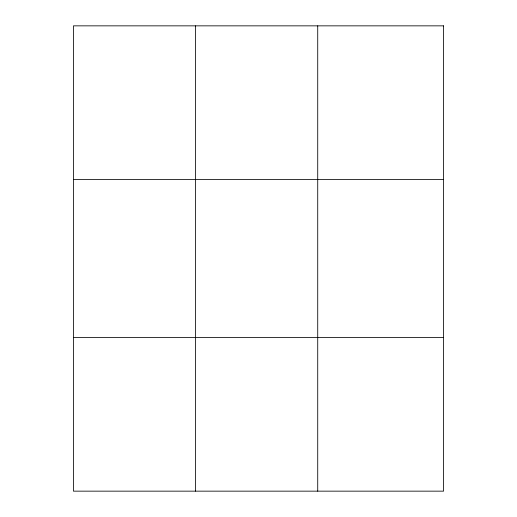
<?xml version="1.0" encoding="UTF-8"?>
<svg xmlns="http://www.w3.org/2000/svg" width="517" height="517" viewBox="0 0 517 517"><rect width="100%" height="100%" fill="white"/><g stroke="black" fill="none" stroke-linecap="round" stroke-linejoin="round"><path stroke-width="0.78" d="M195.575 491.15L195.575 25.85M317.722 491.15L317.722 25.85M73.433 179.399L443.567 179.399M73.433 337.601L443.567 337.601M443.567 25.85L443.567 491.15L73.433 491.15L73.433 25.85L443.567 25.85"/></g></svg>
